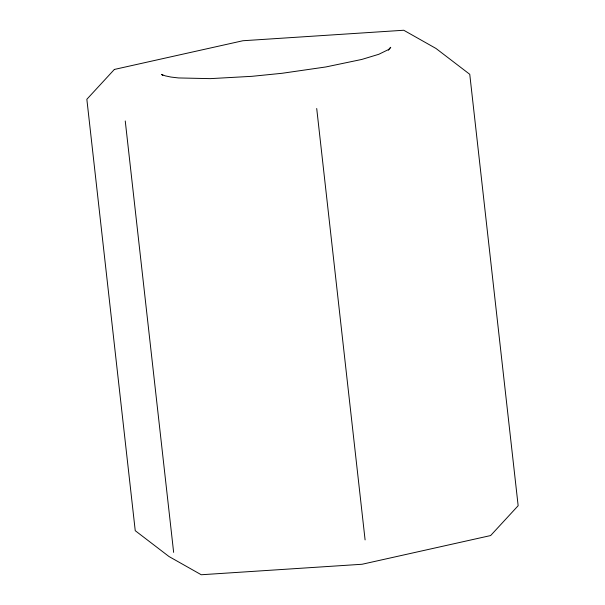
<?xml version="1.0" encoding="UTF-8"?>
<svg xmlns="http://www.w3.org/2000/svg" width="605" height="605" viewBox="0 0 605 605"><rect width="100%" height="100%" fill="white"/><g stroke="black" fill="none" stroke-linecap="round" stroke-linejoin="round"><path stroke-width="0.91" d="M388.365 50.215L390.739 47.296L388.675 49.474L378.791 54.291L361.851 59.426L325.838 66.958L282.112 73.281L251.945 76.321L210.283 78.635L178.498 77.947L170.996 77.062L165.278 75.859L161.437 74.37L162.904 75.519M316.71 108.499L365.095 539.902M125.25 120.977L173.643 552.388M114.36 69.446L86.848 99.281L135.24 530.691L168.999 556.524L201.253 574.75L362.077 564.261L490.64 535.554L518.152 505.719L469.76 74.309L436.001 48.476L403.747 30.25L242.923 40.739L114.36 69.446"/></g></svg>
